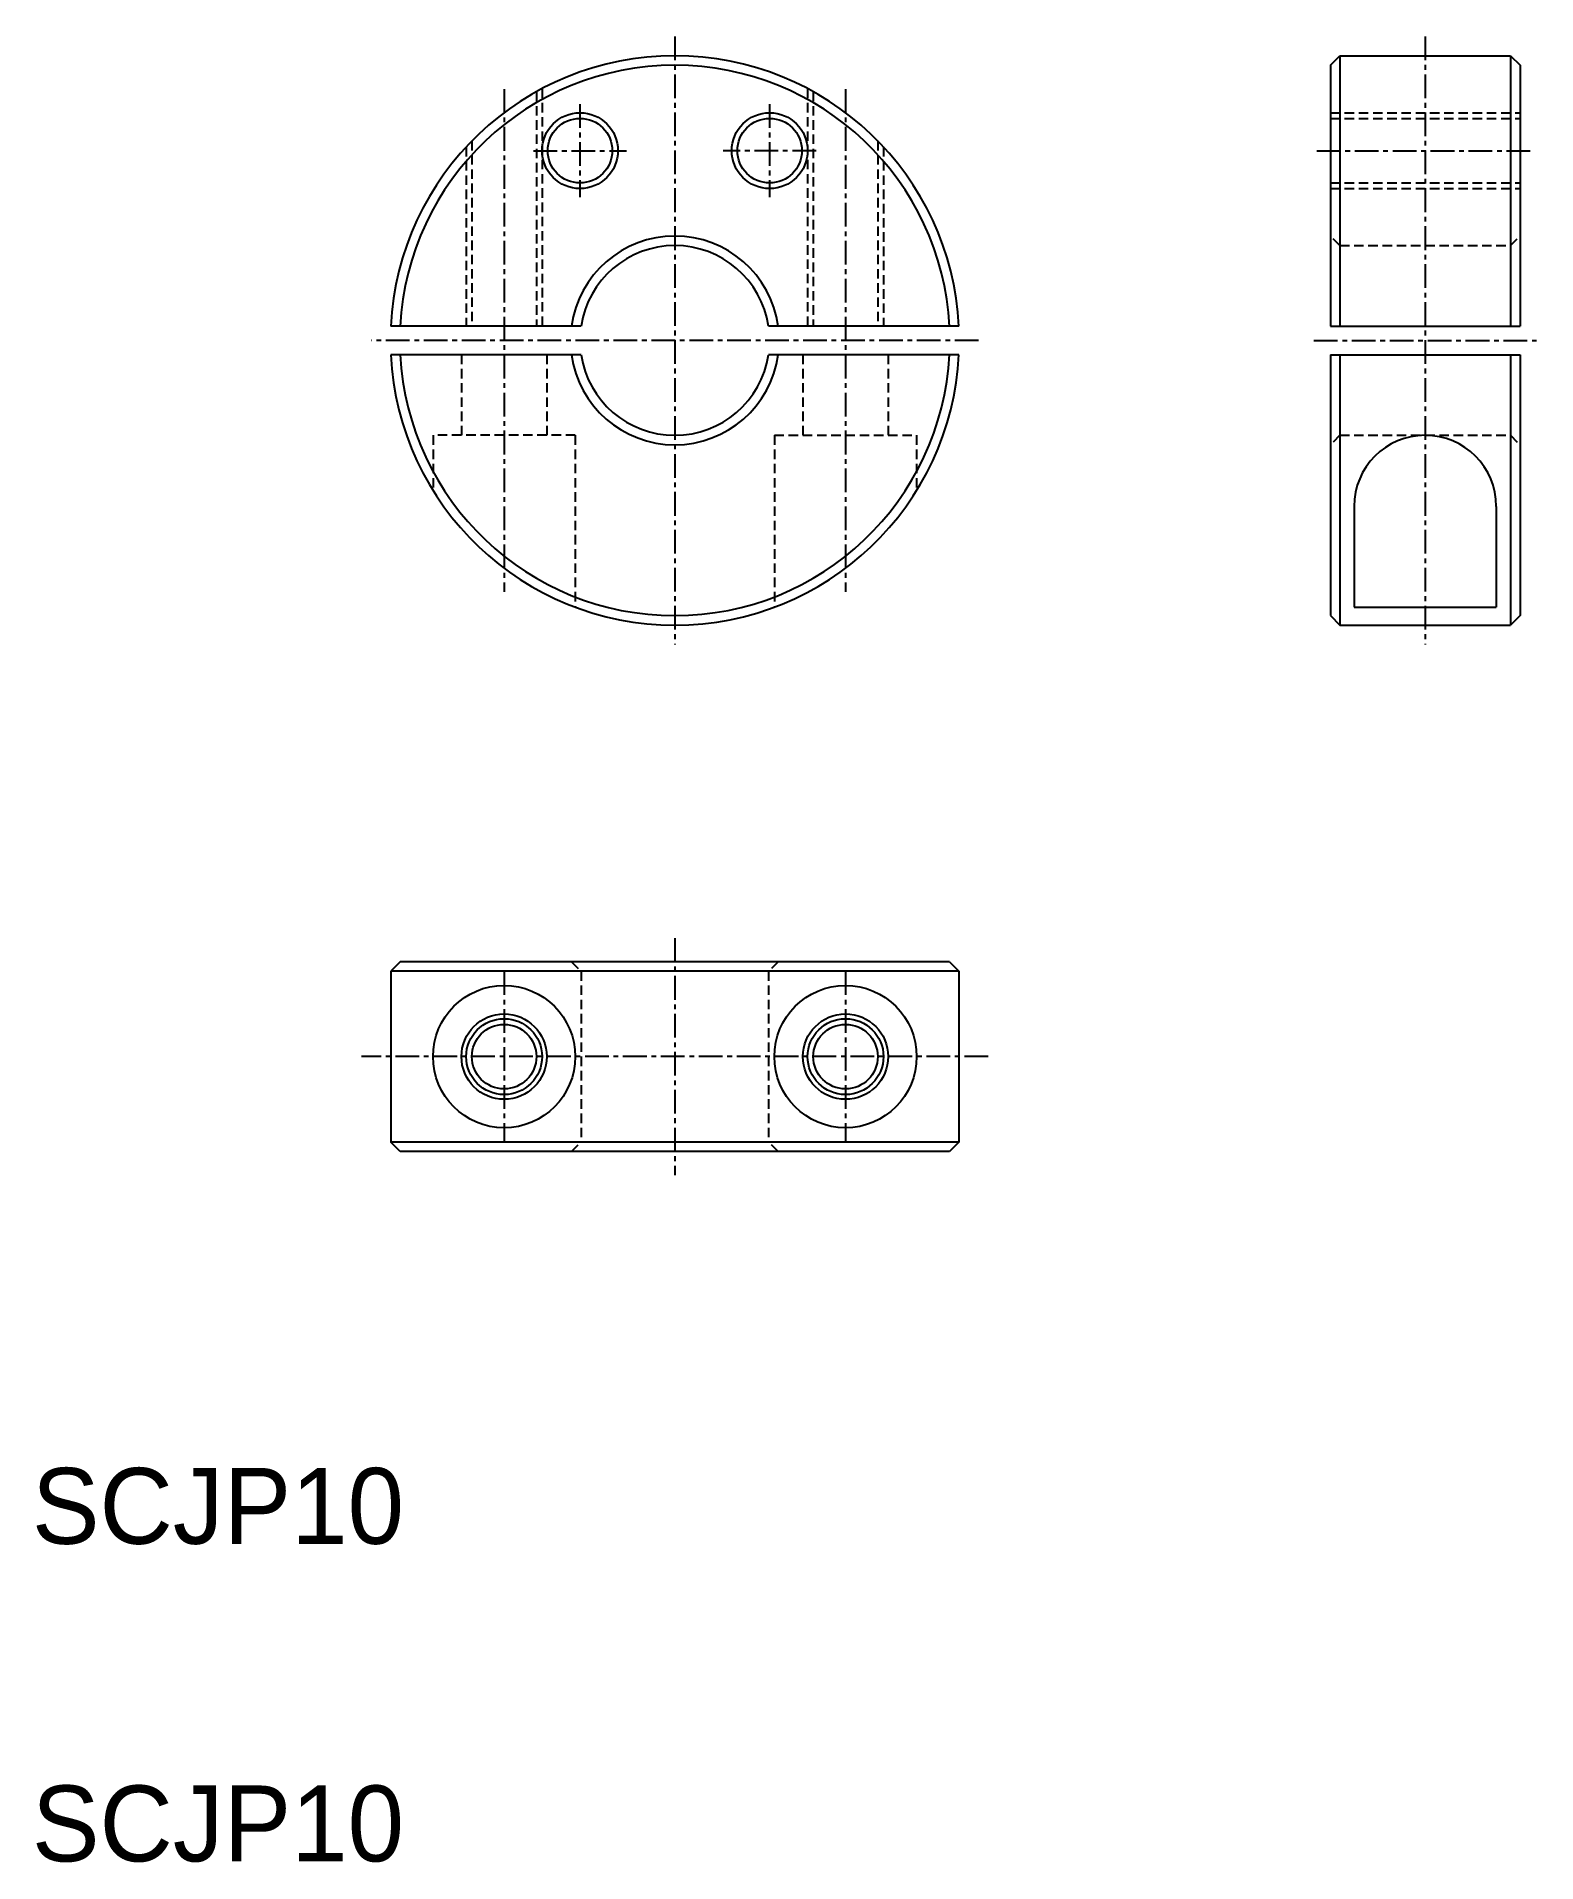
# Model space of a CAD drawing. Extents: x -2.4 to 76.7, y 331.4 to 427.7.
import ezdxf

# ---------------------------------------------------------------- set-up
doc = ezdxf.new("R2010")
doc.units = 0
doc.linetypes.add('CENTER', pattern=[2, 1.25, -0.25, 0.25, -0.25])
doc.linetypes.add('DASHED', pattern=[0.75, 0.5, -0.25])
doc.layers.get('0').update_dxf_attribs({"linetype": 'CONTINUOUS'})
doc.layers.add('CENTER', color=1, linetype='CENTER')

msp = doc.modelspace()

# ---------------------------------------------------------------- linework, layer by layer
at = {"color": 7, "linetype": 'CONTINUOUS'}
for p, q in [((65.803, 426.138), (66.303, 426.638)), ((66.303, 426.638), (66.303, 412.388)), ((66.303, 426.638), (75.303, 426.638)), ((75.303, 426.638), (75.303, 412.388)), ((75.303, 426.638), (75.803, 426.138)), ((65.803, 426.138), (65.803, 412.388)), ((75.803, 426.138), (75.803, 412.388)), ((26.295, 412.388), (16.257, 412.388)), ((46.22, 412.388), (36.182, 412.388)), ((65.803, 412.388), (75.803, 412.388)), ((26.295, 410.888), (16.257, 410.888)), ((46.22, 410.888), (36.182, 410.888)), ((65.803, 410.888), (75.803, 410.888)), ((65.803, 410.888), (65.803, 397.138)), ((66.303, 410.888), (66.303, 396.638)), ((75.303, 410.888), (75.303, 396.638)), ((75.803, 410.888), (75.803, 397.138)), ((67.053, 402.888), (67.053, 397.587)), ((74.553, 402.888), (74.553, 397.587)), ((67.053, 397.587), (74.553, 397.587)), ((65.803, 397.138), (66.303, 396.638)), ((66.303, 396.638), (75.303, 396.638)), ((75.803, 397.138), (75.303, 396.638)), ((16.757, 378.898), (16.257, 378.398)), ((46.22, 378.398), (16.257, 378.398)), ((16.257, 378.398), (16.257, 369.398)), ((45.72, 378.898), (16.757, 378.898)), ((45.72, 378.898), (46.22, 378.398)), ((46.22, 378.398), (46.22, 369.398)), ((46.22, 369.398), (16.257, 369.398)), ((16.757, 368.898), (16.257, 369.398)), ((45.72, 368.898), (16.757, 368.898)), ((46.22, 369.398), (45.72, 368.898))]:
    msp.add_line(p, q, dxfattribs=at)
at = {"color": 3, "linetype": 'DASHED'}
for p, q in [((23.938, 424.742), (23.938, 412.388)), ((24.238, 424.905), (24.238, 412.388)), ((38.238, 424.905), (38.238, 412.388)), ((38.538, 424.742), (38.538, 412.388)), ((65.803, 423.638), (75.803, 423.638)), ((65.803, 423.338), (75.803, 423.338)), ((20.238, 421.836), (20.238, 412.388)), ((20.538, 422.151), (20.538, 412.388)), ((41.938, 422.151), (41.938, 412.388)), ((42.238, 421.836), (42.238, 412.388)), ((65.803, 419.938), (75.803, 419.938)), ((65.803, 419.638), (75.803, 419.638)), ((66.303, 416.638), (65.803, 417.138)), ((66.303, 416.638), (75.303, 416.638)), ((75.303, 416.638), (75.803, 417.138)), ((19.988, 410.888), (19.988, 406.638)), ((24.488, 410.888), (24.488, 406.638)), ((37.988, 410.888), (37.988, 406.638)), ((42.488, 410.888), (42.488, 406.638)), ((18.488, 406.638), (18.488, 403.737)), ((25.988, 406.638), (18.488, 406.638)), ((25.988, 406.638), (25.988, 397.587)), ((36.488, 406.638), (36.488, 397.587)), ((36.488, 406.638), (43.988, 406.638)), ((43.988, 406.638), (43.988, 403.737)), ((66.303, 406.638), (65.803, 406.138)), ((66.303, 406.638), (75.303, 406.638)), ((75.303, 406.638), (75.803, 406.138)), ((25.795, 378.898), (26.295, 378.398)), ((26.295, 378.398), (26.295, 369.398)), ((36.682, 378.898), (36.182, 378.398)), ((36.182, 378.398), (36.182, 369.398)), ((25.795, 368.898), (26.295, 369.398)), ((36.682, 368.898), (36.182, 369.398))]:
    msp.add_line(p, q, dxfattribs=at)
at = {"color": 3, "linetype": 'CONTINUOUS'}
for centre in [(26.238, 421.638), (36.238, 421.638), (22.238, 373.898), (40.238, 373.898)]:
    msp.add_circle(centre, 2, dxfattribs=at)
at = {"color": 7, "linetype": 'CONTINUOUS'}
for centre, radius in [((26.238, 421.638), 1.7), ((36.238, 421.638), 1.7), ((22.238, 373.898), 3.75), ((40.238, 373.898), 3.75), ((22.238, 373.898), 2.25), ((22.238, 373.898), 1.7), ((40.238, 373.898), 2.25), ((40.238, 373.898), 1.7)]:
    msp.add_circle(centre, radius, dxfattribs=at)
for centre, radius, start, end in [((31.238, 411.638), 15, 2.86598, 177.13403), ((31.238, 411.638), 14.5, 2.9649, 177.0351), ((31.238, 411.638), 5.5, 7.83748, 172.16252), ((31.238, 411.638), 5, 8.62693, 171.37306), ((31.238, 411.638), 15, 182.86599, 270), ((31.238, 411.638), 14.5, 182.9649, 270), ((31.238, 411.638), 5.5, 187.83748, 270), ((31.238, 411.638), 5, 188.62693, 270), ((31.238, 411.638), 15, 270, 357.13402), ((31.238, 411.638), 14.5, 270, 357.0351), ((31.238, 411.638), 5.5, 270, 352.16252), ((31.238, 411.638), 5, 270, 351.37307), ((70.803, 402.888), 3.75, 0, 180)]:
    msp.add_arc(centre, radius, start, end, dxfattribs=at)
at = {"layer": 'CENTER', "color": 1, "linetype": 'CENTER'}
for p, q in [((31.238, 427.654), (31.238, 395.623)), ((70.803, 427.654), (70.803, 395.623)), ((22.238, 424.886), (22.238, 398.391)), ((40.238, 424.886), (40.238, 398.391)), ((26.238, 424.088), (26.238, 419.189)), ((36.238, 424.088), (36.238, 419.189)), ((23.789, 421.638), (28.688, 421.638)), ((38.688, 421.638), (33.789, 421.638)), ((65.089, 421.638), (76.518, 421.638)), ((47.254, 411.638), (15.223, 411.638)), ((64.936, 411.638), (76.671, 411.638)), ((31.238, 380.148), (31.238, 367.648)), ((22.238, 378.398), (22.238, 369.398)), ((40.238, 378.398), (40.238, 369.398)), ((47.754, 373.898), (14.723, 373.898))]:
    msp.add_line(p, q, dxfattribs=at)

# ---------------------------------------------------------------- texts
at = {"color": 7, "linetype": 'CONTINUOUS'}
for p in [(-2.661, 348.224), (-2.661, 331.49)]:
    msp.add_text('SCJP10', height=4, dxfattribs=at).set_placement(p)

doc.saveas('drawing.dxf')
